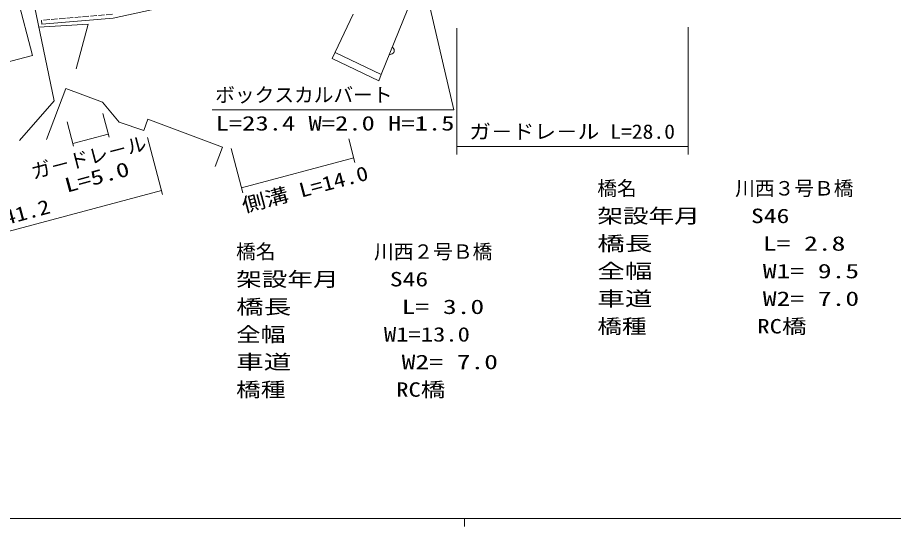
# Model space of a CAD drawing. Units: millimetres, scale not verified. Extents: x -60515 to 579485, y -102535 to 257465.
# Drawn here: x 10774 to 121916, y 81465 to 146031 of the extents above; entities that cross this region are included whole.
import ezdxf
from ezdxf.enums import TextEntityAlignment as Align

# ---------------------------------------------------------------- set-up
doc = ezdxf.new("R2010")
doc.units = ezdxf.units.MM
doc.header["$LTSCALE"] = 1000
doc.linetypes.add('USER2', pattern=[1, 0.8, -0.2])
for name, color, linetype, lineweight in [('M-BGD', 7, 'Continuous', 13), ('M-STR-HTXT', 7, 'Continuous', 13), ('M-STR-STR1', 1, 'USER2', 13), ('M-TTL-BAND', 7, 'Continuous', 13)]:
    doc.layers.add(name, color=color, linetype=linetype, lineweight=lineweight)
doc.styles.add('ＭＳ ゴシック', font='')
doc.styles.get('ＭＳ ゴシック').set_extended_font_data('MS Gothic')

# ---------------------------------------------------------------- blocks, each defined once
blk = doc.blocks.new('BUHIN5')
at = {"color": 7, "linetype": 'Continuous', "lineweight": 13}
blk.add_lwpolyline([(0, 500), (115, 460), (212, 400), (322, 305), (382, 195), (418, 78), (418, -78), (382, -195), (322, -305), (212, -402), (115, -462), (0, -500)], dxfattribs=at)

msp = doc.modelspace()

# ---------------------------------------------------------------- linework, layer by layer
at = {"layer": 'M-BGD'}
for p, q in [((56924, 138803), (64226, 156926)), ((12090, 151519), (15404, 135452)), ((10368, 149973), (12675, 141218)), ((22898, 145959), (40065, 149699)), ((13862, 145171), (13818, 145669)), ((13862, 145171), (22898, 145959)), ((53365, 146440), (50711, 140816)), ((13472, 144818), (19728, 145188)), ((19728, 145188), (18194, 139511)), ((12675, 141218), (-1329, 137529)), ((56924, 138803), (51069, 141574)), ((50711, 140816), (56607, 138010)), ((56607, 138010), (56924, 138803)), ((14453, 130544), (16885, 137031)), ((16885, 137031), (21559, 135279)), ((15404, 135452), (11017, 130414)), ((21559, 135279), (23677, 132774)), ((23677, 132774), (26819, 131685)), ((26819, 131685), (27316, 133117)), ((27316, 133117), (36778, 129581)), ((36778, 129581), (35867, 127144))]:
    msp.add_line(p, q, dxfattribs=at)
at = {"layer": 'M-BGD', "linetype": 'USER2'}
msp.add_line((22823, 146454), (13818, 145669), dxfattribs=at)
at = {"layer": 'M-STR-HTXT'}
for p, q in [((60071, 160528), (66115, 134338)), ((66523, 144661), (66523, 128672)), ((95875, 128672), (95875, 144821)), ((22389, 130844), (21582, 133865)), ((66115, 134338), (35482, 134338)), ((17887, 129700), (17063, 132790)), ((17798, 130036), (22285, 131233)), ((29183, 123564), (27253, 130795)), ((53590, 127649), (52793, 130635)), ((39376, 123798), (37873, 129427)), ((66523, 129672), (95875, 129672)), ((53438, 128220), (39209, 124421)), ((-10874, 113438), (29042, 124095))]:
    msp.add_line(p, q, dxfattribs=at)
at = {"layer": 'M-TTL-BAND'}
for p, q in [((-60515, 82465), (478485, 82465)), ((67485, 82465), (67485, 81465))]:
    msp.add_line(p, q, dxfattribs=at)

# ---------------------------------------------------------------- block references
at = {"layer": 'M-BGD', "rotation": 338.05549}
msp.add_blockref('BUHIN5', (58141, 141823), dxfattribs=at)

# ---------------------------------------------------------------- texts
at = {"layer": 'M-STR-HTXT', "style": 'ＭＳ ゴシック'}
msp.add_text('ボックスカルバート', height=1833, dxfattribs=at).set_placement((35856, 134752), align=Align.BOTTOM_LEFT)
for s, width, p in [('L=23.4 W=2.0 H=1.5', 1.35, (35911, 131148)), ('ガ－ドレ－ル L=28.0', 1.1, (68092, 130096))]:
    msp.add_text(s, height=1833, dxfattribs=dict(at, width=width)).set_placement(p, align=Align.BOTTOM_LEFT)
msp.add_text('ガ－ドレ－ル', height=1833, rotation=14.5, dxfattribs=at).set_placement((12906, 124993), align=Align.BOTTOM_LEFT)
for s, rotation, width, p in [('L=5.0', 15.3, 1.35, (17179, 123272)), ('側溝 L=14.0', 14.9, 1.2, (39669, 120719)), ('側溝 L=41.2', 15.1, 1.2, (-690, 116423))]:
    msp.add_text(s, height=1833, rotation=rotation, dxfattribs=dict(at, width=width)).set_placement(p, align=Align.BOTTOM_LEFT)
at = {"layer": 'M-STR-STR1', "style": 'ＭＳ ゴシック'}
for s, p in [('橋名\u3000\u3000\u3000\u3000\u3000川西３号Ｂ橋', (84336, 122900)), ('橋名\u3000\u3000\u3000\u3000\u3000川西２号Ｂ橋', (38510, 114869))]:
    msp.add_text(s, height=1833, dxfattribs=at).set_placement(p, align=Align.BOTTOM_LEFT)
for s, width, p in [('架設年月\u3000\u3000S46', 1.3, (84336, 119400)), ('橋長\u3000\u3000\u3000\u3000L= 2.8', 1.4, (84336, 115900)), ('全幅\u3000\u3000\u3000\u3000W1= 9.5', 1.4, (84336, 112400)), ('架設年月\u3000\u3000S46', 1.3, (38510, 111369)), ('車道\u3000\u3000\u3000\u3000W2= 7.0', 1.4, (84336, 108900)), ('橋長\u3000\u3000\u3000\u3000L= 3.0', 1.4, (38510, 107869)), ('橋種\u3000\u3000 \u3000\u3000RC橋', 1.25, (84336, 105400)), ('全幅\u3000\u3000\u3000\u3000W1=13.0', 1.25, (38510, 104369)), ('車道\u3000\u3000\u3000\u3000W2= 7.0', 1.4, (38510, 100869)), ('橋種\u3000\u3000 \u3000\u3000RC橋', 1.25, (38510, 97369))]:
    msp.add_text(s, height=1833, dxfattribs=dict(at, width=width)).set_placement(p, align=Align.BOTTOM_LEFT)

doc.saveas('drawing.dxf')
